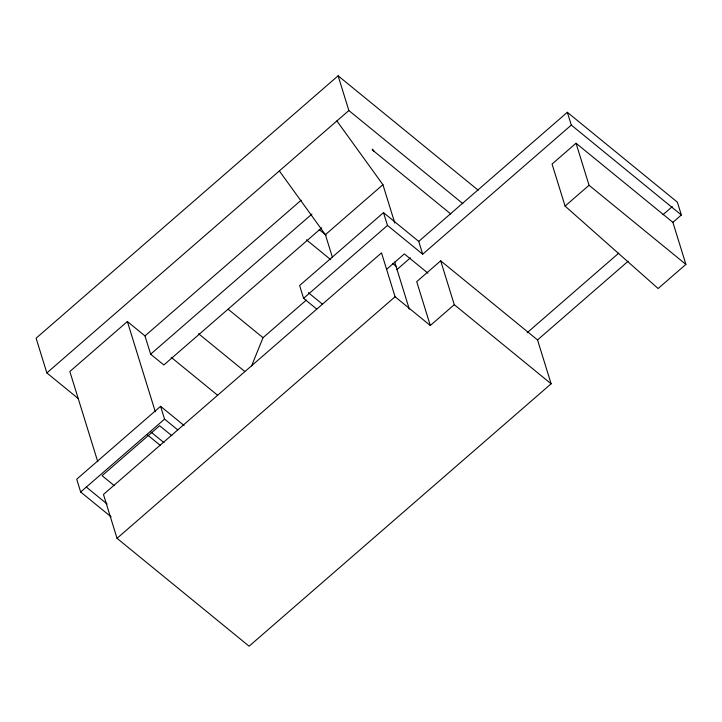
<?xml version="1.0" encoding="UTF-8"?>
<svg xmlns="http://www.w3.org/2000/svg" width="722" height="722" viewBox="0 0 722 722"><rect width="100%" height="100%" fill="white"/><g stroke="black" fill="none" stroke-linecap="round" stroke-linejoin="round"><path stroke-width="1.08" d="M251.599 365.892L263.016 337.697L306.399 300.009M478.172 190.202L338.113 75.801L36.1 338.203L46.849 372.931L78.166 398.508M46.849 372.931L348.861 110.538L338.113 75.801M321.741 227.791L163.84 364.98L150.636 354.186L144.978 335.91L127.37 321.525L69.844 371.505L97.768 461.728M144.978 335.91L301.173 200.202M150.636 354.186L311.931 214.055M332.319 257.041L325.396 234.677L382.931 184.697L336.876 120.944M184.101 425.511L160.6 406.315L76.703 479.2L80.665 491.998L111.116 516.862M418.733 241.401L567.339 112.289L571.301 125.086L422.686 254.198L418.733 241.401L383.508 212.638L299.621 285.524L303.583 298.321L316.787 309.106M80.665 491.998L164.562 419.103L160.6 406.315M303.583 298.321L387.47 225.435L383.508 212.638M386.586 269.333L404.347 253.9L427.929 273.16M396.802 269.694L410.43 257.853M117.036 538.323L395.078 296.751L381.505 252.88L103.463 494.453L117.036 538.323L249.108 646.199L551.121 383.797L537.538 339.927L440.691 260.822L416.72 281.643L430.303 325.514L454.273 304.693L440.691 260.822M576.039 143.227L552.068 164.056L565.082 206.095L658.121 288.52L685.9 264.378L672.886 222.34L576.039 143.227L589.053 185.274L685.9 264.378M565.082 206.095L589.053 185.274M527.141 332.734L618.817 253.079M662.967 214.723L672.299 206.609M537.538 339.927L628.167 261.193M672.886 222.34L681.351 214.975L677.398 202.187L567.339 112.289M571.301 125.086L681.351 214.975M348.861 110.538L462.82 203.613M372.101 149.716L450.808 214.001M387.47 225.435L422.686 254.198M454.273 304.693L551.121 383.797M392.533 263.377L396.008 266.219M319.169 229.551L326.127 235.237M395.078 296.751L430.303 325.514M306.435 239.83L330.802 259.73M308.321 292.636L322.256 304.016M228.206 309.26L263.016 337.697M198.604 333.735L244.731 371.406M171.231 357.363L217.358 395.033M164.562 419.103L177.765 429.897M171.845 435.7L159.616 425.718L102.091 475.69L114.302 485.662M150.925 431.991L163.975 442.649M147.441 434.888L160.519 445.573M86.27 487.016L107.154 504.073M372.543 149.156L374.177 151.412M279.351 170.924L325.396 234.677M382.931 184.697L394.79 223.026M394.708 262.005L409.311 309.178M127.37 321.525L155.293 411.748"/></g></svg>
